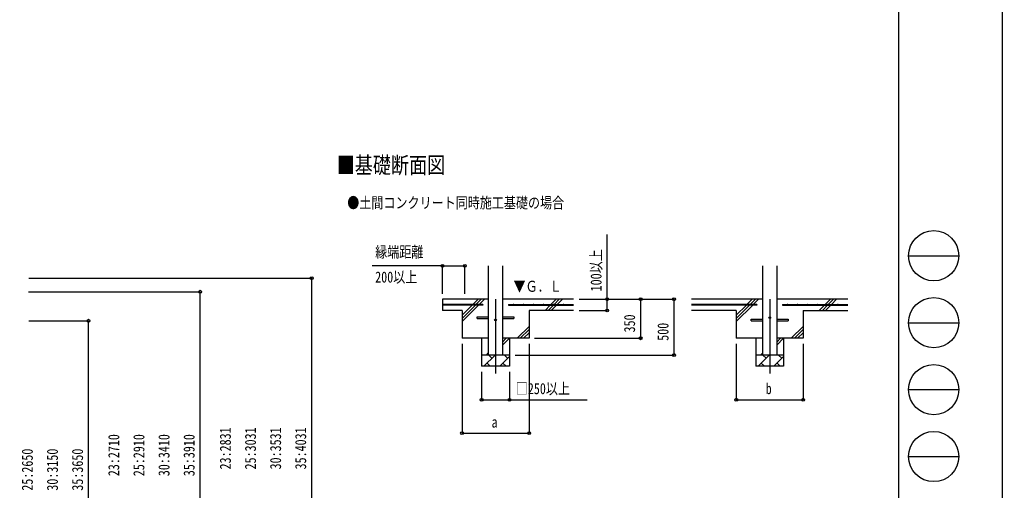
# Model space of a CAD drawing. Units: millimetres, scale not verified. Extents: x -12615 to 12615, y -8910 to 8910.
# Drawn here: x 3807 to 12615, y -4053 to 166 of the extents above; entities that cross this region are included whole.
import ezdxf
from ezdxf.enums import TextEntityAlignment as Align

# ---------------------------------------------------------------- set-up
doc = ezdxf.new("R2010")
doc.units = ezdxf.units.MM
doc.header["$LTSCALE"] = 40
for name, color, linetype in [('0-2_USER1', 3, 'Continuous'), ('0-3_YKK_12', 2, 'Continuous'), ('0-4_YKK_13', 4, 'Continuous'), ('0-5_YKK_A1', 4, 'Continuous'), ('0-6_YKK_D', 6, 'Continuous'), ('0-7_YKK_ZWAK', 7, 'Continuous')]:
    doc.layers.add(name, color=color, linetype=linetype)
doc.styles.add('ＭＳ ゴシック', font='')
doc.styles.get('ＭＳ ゴシック').set_extended_font_data('MS Gothic')

msp = doc.modelspace()

# ---------------------------------------------------------------- linework, layer by layer
at = {"layer": '0-3_YKK_12'}
for p, q in [((8072.63, -2340.08), (8072.63, -3006.03)), ((10530.02, -2340.08), (10530.02, -3006.03))]:
    msp.add_line(p, q, dxfattribs=at)
at = {"layer": '0-4_YKK_13'}
for p, q in [((7907.63, -2497.08), (8010.13, -2497.08)), ((7907.63, -2513.08), (7907.63, -2497.08)), ((7907.63, -2513.08), (8010.13, -2513.08)), ((8135.13, -2497.08), (8237.63, -2497.08)), ((8135.13, -2513.08), (8237.63, -2513.08)), ((8237.63, -2497.08), (8237.63, -2513.08)), ((10365.02, -2517.08), (10467.52, -2517.08)), ((10365.02, -2533.08), (10365.02, -2517.08)), ((10365.02, -2533.08), (10467.52, -2533.08)), ((10592.52, -2517.08), (10695.02, -2517.08)), ((10592.52, -2533.08), (10695.02, -2533.08)), ((10695.02, -2517.08), (10695.02, -2533.08))]:
    msp.add_line(p, q, dxfattribs=at)
for centre in [(8072.63, -2525.08), (10530.02, -2505.08)]:
    msp.add_circle(centre, 8, dxfattribs=at)
at = {"layer": '0-5_YKK_A1'}
for p, q in [((8010.13, -2840.08), (8010.13, -2040.08)), ((8135.13, -2040.08), (8135.13, -2840.08)), ((10467.52, -2840.08), (10467.52, -2040.08)), ((10592.52, -2040.08), (10592.52, -2840.08)), ((8010.13, -2340.08), (7597.63, -2340.08)), ((7597.63, -2340.08), (7597.63, -2440.08)), ((7868.56, -2387.58), (7916.06, -2340.08)), ((7896.85, -2387.58), (7944.35, -2340.08)), ((7925.13, -2387.58), (7972.63, -2340.08)), ((8772.63, -2340.08), (8135.13, -2340.08)), ((8568.56, -2387.58), (8616.06, -2340.08)), ((8596.85, -2387.58), (8644.35, -2340.08)), ((8625.13, -2387.58), (8672.63, -2340.08)), ((10467.52, -2340.08), (9830.02, -2340.08)), ((10325.95, -2387.58), (10373.45, -2340.08)), ((10354.23, -2387.58), (10401.73, -2340.08)), ((10382.52, -2387.58), (10430.02, -2340.08)), ((11230.02, -2340.08), (10592.52, -2340.08)), ((11025.95, -2387.58), (11073.45, -2340.08)), ((11054.23, -2387.58), (11101.73, -2340.08)), ((11082.52, -2387.58), (11130.02, -2340.08)), ((7957.63, -2387.58), (7597.63, -2387.58)), ((7957.63, -2392.58), (7597.63, -2392.58)), ((7772.63, -2440.08), (7597.63, -2440.08)), ((7772.63, -2540.08), (7920.13, -2392.58)), ((7772.63, -2483.52), (7863.56, -2392.58)), ((7772.63, -2511.8), (7891.85, -2392.58)), ((7772.63, -2440.08), (7772.63, -2690.08)), ((7957.63, -2387.58), (7957.63, -2392.58)), ((8187.63, -2387.58), (8772.63, -2387.58)), ((8187.63, -2387.58), (8187.63, -2392.58)), ((8187.63, -2392.58), (8772.63, -2392.58)), ((8772.63, -2440.08), (8372.63, -2440.08)), ((8372.63, -2440.08), (8372.63, -2690.08)), ((8516.06, -2440.08), (8563.56, -2392.58)), ((8544.35, -2440.08), (8591.85, -2392.58)), ((8572.63, -2440.08), (8620.13, -2392.58)), ((10415.02, -2387.58), (9830.02, -2387.58)), ((10415.02, -2392.58), (9830.02, -2392.58)), ((10230.02, -2440.08), (9830.02, -2440.08)), ((10230.02, -2540.08), (10377.52, -2392.58)), ((10230.02, -2483.52), (10320.95, -2392.58)), ((10230.02, -2511.8), (10349.23, -2392.58)), ((10230.02, -2440.08), (10230.02, -2690.08)), ((10415.02, -2387.58), (10415.02, -2392.58)), ((10645.02, -2387.58), (11230.02, -2387.58)), ((10645.02, -2387.58), (10645.02, -2392.58)), ((10645.02, -2392.58), (11230.02, -2392.58)), ((10830.02, -2440.08), (10830.02, -2690.08)), ((10830.02, -2440.08), (11230.02, -2440.08)), ((10973.45, -2440.08), (11020.95, -2392.58)), ((11001.73, -2440.08), (11049.23, -2392.58)), ((11030.02, -2440.08), (11077.52, -2392.58)), ((8266.06, -2690.08), (8372.63, -2583.52)), ((8294.35, -2690.08), (8372.63, -2611.8)), ((8322.63, -2690.08), (8372.63, -2640.08)), ((10723.45, -2690.08), (10830.02, -2583.52)), ((10751.73, -2690.08), (10830.02, -2611.8)), ((10780.02, -2690.08), (10830.02, -2640.08)), ((8010.13, -2690.08), (7772.63, -2690.08)), ((7947.63, -2690.08), (7947.63, -2940.08)), ((8135.13, -2751.75), (8196.8, -2690.08)), ((8135.13, -2723.47), (8168.51, -2690.08)), ((8372.63, -2690.08), (8135.13, -2690.08)), ((8197.63, -2690.08), (8197.63, -2940.08)), ((10467.52, -2690.08), (10230.02, -2690.08)), ((10405.02, -2690.08), (10405.02, -2940.08)), ((10592.52, -2751.75), (10654.19, -2690.08)), ((10592.52, -2723.47), (10625.9, -2690.08)), ((10830.02, -2690.08), (10592.52, -2690.08)), ((10655.02, -2690.08), (10655.02, -2940.08)), ((8197.63, -2840.08), (7947.63, -2840.08)), ((7968.37, -2940.08), (8068.37, -2840.08)), ((7990.23, -2840.08), (8010.13, -2820.18)), ((8039.81, -2868.64), (8011.26, -2840.08)), ((8109.79, -2940.08), (8197.63, -2852.24)), ((8181.23, -2868.64), (8152.68, -2840.08)), ((10655.02, -2840.08), (10405.02, -2840.08)), ((10425.75, -2940.08), (10525.75, -2840.08)), ((10447.62, -2840.08), (10467.52, -2820.18)), ((10497.2, -2868.64), (10468.65, -2840.08)), ((10567.18, -2940.08), (10655.02, -2852.24)), ((10638.62, -2868.64), (10610.07, -2840.08)), ((8197.63, -2940.08), (7947.63, -2940.08)), ((7996.92, -2911.53), (8025.47, -2940.08)), ((8138.34, -2911.53), (8166.89, -2940.08)), ((10655.02, -2940.08), (10405.02, -2940.08)), ((10454.31, -2911.53), (10482.86, -2940.08)), ((10595.73, -2911.53), (10624.28, -2940.08))]:
    msp.add_line(p, q, dxfattribs=at)
for centre in [(7642.63, -2385.08), (7732.63, -2385.08), (7822.63, -2385.08), (7912.63, -2385.08), (8232.63, -2385.08), (8322.63, -2385.08), (8412.63, -2385.08), (8502.63, -2385.08), (8592.63, -2385.08), (8682.63, -2385.08), (9920.02, -2385.08), (10010.02, -2385.08), (10100.02, -2385.08), (10190.02, -2385.08), (10280.02, -2385.08), (10370.02, -2385.08), (10690.02, -2385.08), (10780.02, -2385.08), (10870.02, -2385.08), (10960.02, -2385.08), (11050.02, -2385.08), (11140.02, -2385.08)]:
    msp.add_circle(centre, 2.5, dxfattribs=at)
at = {"layer": '0-6_YKK_D'}
for p, q in [((7597.63, -2040.08), (6966.45, -2040.08)), ((7597.63, -2290.08), (7597.63, -2039.08)), ((7597.63, -2040.08), (7797.63, -2040.08)), ((7797.63, -2290.08), (7797.63, -2039.08)), ((3888.7, -2151.07), (6425.86, -2151.07)), ((6424.86, -4982.18), (6424.86, -2151.07)), ((3887.7, -2272.18), (5425.86, -2272.18)), ((5424.86, -4982.18), (5424.86, -2272.18)), ((8822.63, -2340.08), (9073.63, -2340.08)), ((8822.63, -2340.08), (9673.63, -2340.08)), ((8822.63, -2340.08), (9373.63, -2340.08)), ((9372.63, -2340.08), (9372.63, -2690.08)), ((9672.63, -2840.08), (9672.63, -2340.08)), ((8822.63, -2440.08), (9073.63, -2440.08)), ((3888.7, -2532.18), (4425.86, -2532.18)), ((4424.86, -4982.18), (4424.86, -2532.18)), ((8422.63, -2690.08), (9373.63, -2690.08)), ((7772.63, -2740.08), (7772.63, -3541.08)), ((8373.63, -2740.08), (8373.63, -3541.08)), ((10230.02, -2740.08), (10230.02, -3241.08)), ((10830.02, -2740.08), (10830.02, -3241.08)), ((8247.63, -2840.08), (9673.63, -2840.08)), ((7947.63, -2990.08), (7947.63, -3241.08)), ((8197.63, -2990.08), (8197.63, -3241.08)), ((10230.02, -3240.08), (10830.02, -3240.08)), ((7772.63, -3540.08), (8373.63, -3540.08))]:
    msp.add_line(p, q, dxfattribs=at)
for points in [[(9072.63, -2440.08), (9072.63, -2340.08), (9072.63, -1759.48)], [(7947.63, -3240.08), (8197.63, -3240.08), (8893.43, -3240.08)]]:
    msp.add_lwpolyline(points, dxfattribs=at)
for centre in [(7597.63, -2040.08), (7797.63, -2040.08), (6424.86, -2151.07), (5424.86, -2272.18), (9072.63, -2340.08), (9372.63, -2340.08), (9672.63, -2340.08), (9072.63, -2440.08), (4424.86, -2532.18), (9372.63, -2690.08), (9672.63, -2840.08), (7947.63, -3240.08), (8197.63, -3240.08), (10230.02, -3240.08), (10830.02, -3240.08), (7772.63, -3540.08), (8373.63, -3540.08)]:
    msp.add_circle(centre, 12.75, dxfattribs=at)
at = {"layer": '0-7_YKK_ZWAK'}
for p, q in [((11685.06, 8325), (11685.06, -7575)), ((11775.06, -1950), (12225.06, -1950)), ((11775.06, -2550), (12225.06, -2550)), ((11775.06, -3150), (12225.06, -3150)), ((11775.06, -3750), (12225.06, -3750))]:
    msp.add_line(p, q, dxfattribs=at)
msp.add_lwpolyline([(-12615, -8910), (12615, -8910), (12615, 8910), (-12615, 8910)], close=True, dxfattribs=at)
for centre in [(12000.06, -1950), (12000.06, -2550), (12000.06, -3150), (12000.06, -3750)]:
    msp.add_circle(centre, 225, dxfattribs=at)

# ---------------------------------------------------------------- texts
at = {"layer": '0-2_USER1', "style": 'ＭＳ ゴシック', "width": 0.8}
for s, height, p in [('■基礎断面図', 148.5, (6648.99, -1256.35)), ('●土間コンクリート同時施工基礎の場合', 98.97, (6743.74, -1554.26))]:
    msp.add_text(s, height=height, dxfattribs=at).set_placement(p, align=Align.BOTTOM_LEFT)
at = {"layer": '0-5_YKK_A1', "style": 'ＭＳ ゴシック', "width": 0.8}
msp.add_text('▼Ｇ．Ｌ', height=98.97, dxfattribs=at).set_placement((8233.48, -2303.05), align=Align.BOTTOM_LEFT)
at = {"layer": '0-6_YKK_D', "style": 'ＭＳ ゴシック', "width": 0.8}
for s, p in [('縁端距離', (6993.93, -1995.08)), ('200以上', (6993.93, -2220.08)), ('□250以上', (8254.23, -3220.08)), ('b', (10494.02, -3220.08)), ('a', (8037.13, -3520.08))]:
    msp.add_text(s, height=98.97, dxfattribs=at).set_placement(p, align=Align.BOTTOM_LEFT)
for s, p in [('100以上', (9052.63, -2269.08)), ('350', (9352.63, -2637.48)), ('500', (9652.63, -2712.48)), ('23:2831', (5729.86, -3865.43)), ('25:3031', (5954.86, -3865.43)), ('30:3531', (6179.86, -3865.43)), ('35:4031', (6404.86, -3865.43)), ('23:2710', (4729.86, -3925.98)), ('25:2910', (4954.86, -3925.98)), ('30:3410', (5179.86, -3925.98)), ('35:3910', (5404.86, -3925.98)), ('25:2650', (3954.86, -4055.98)), ('30:3150', (4179.86, -4055.98)), ('35:3650', (4404.86, -4055.98))]:
    msp.add_text(s, height=98.97, rotation=90, dxfattribs=at).set_placement(p, align=Align.BOTTOM_LEFT)

doc.saveas('drawing.dxf')
